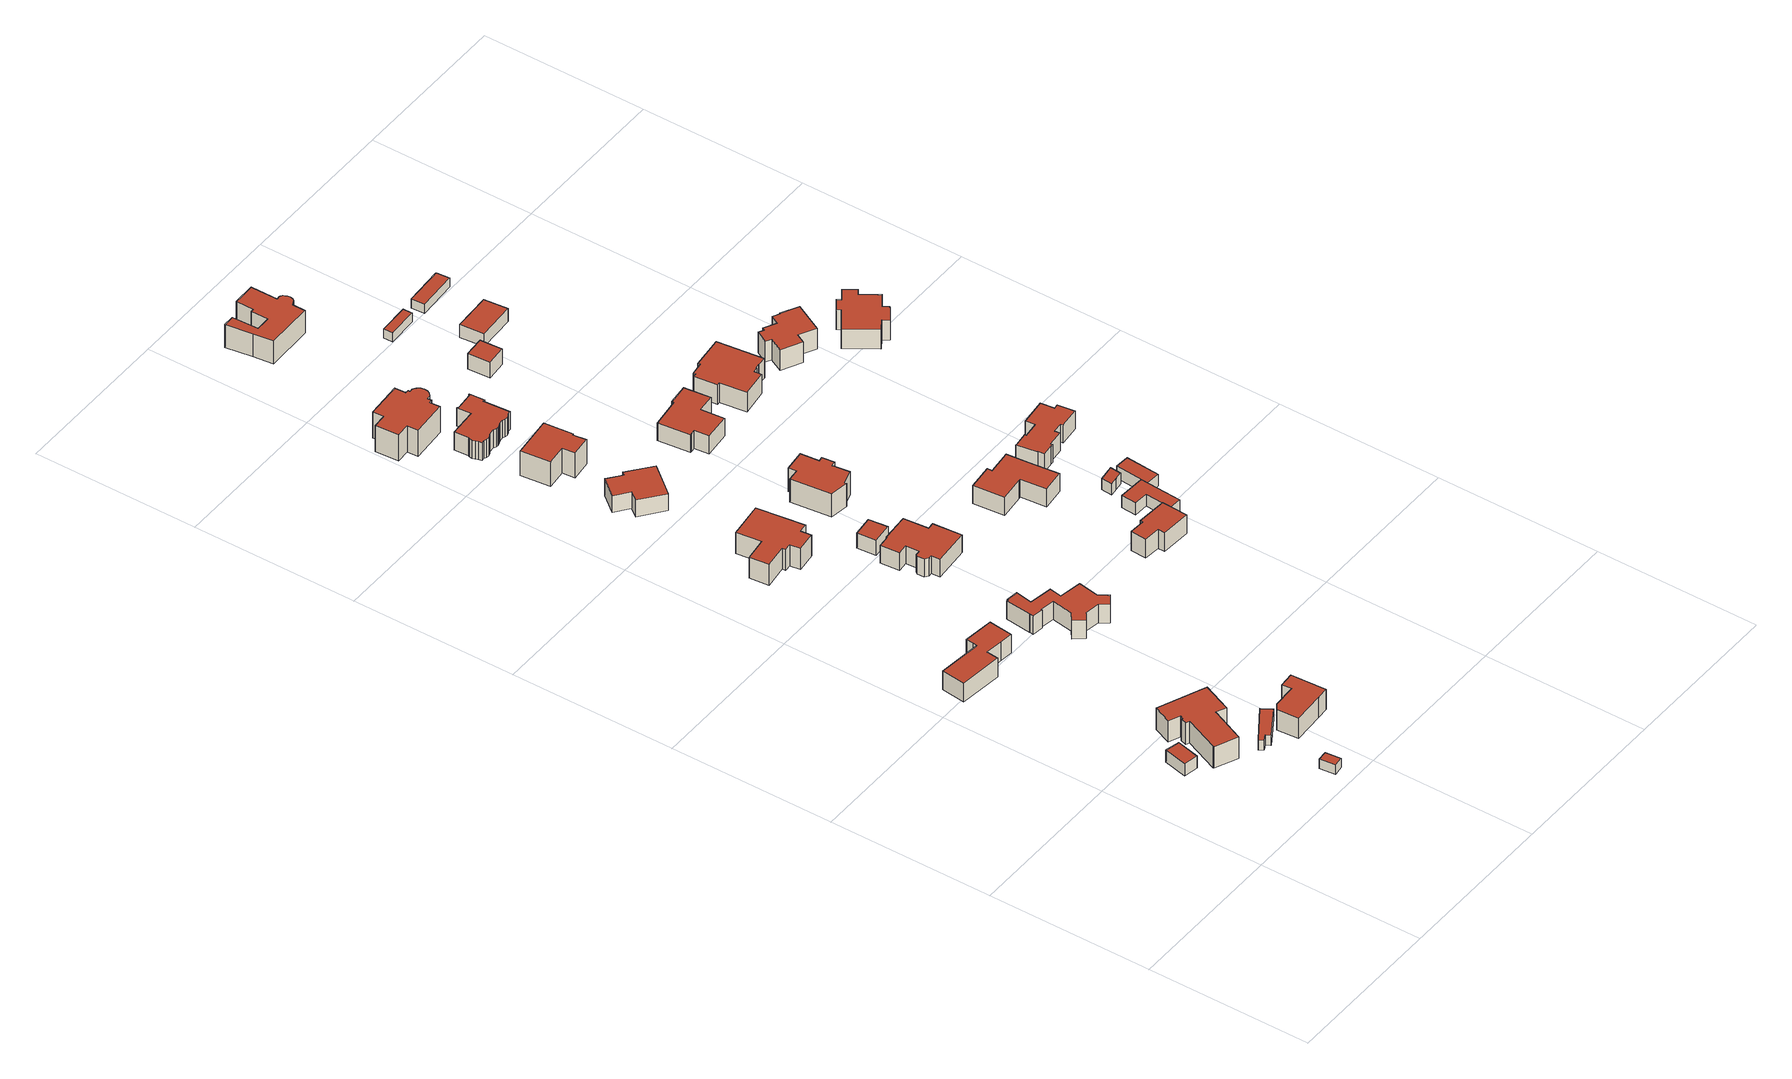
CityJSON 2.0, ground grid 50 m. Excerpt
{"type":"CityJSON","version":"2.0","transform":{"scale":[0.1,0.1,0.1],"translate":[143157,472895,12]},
"CityObjects":{
"building1":{"type":"Building","attributes":{"b3_dak_type":"slanted","b3_h_dak_50p":22.05,"b3_h_dak_70p":22.52,"b3_h_dak_max":23.27,"b3_h_dak_min":20.94,"b3_h_maaiveld":18.4,"b3_kas_warenhuis":false,"b3_mutatie_ahn3_ahn4":false,"b3_reconstructie_onvolledig":false,"b3_rmse_lod12":0.815,"b3_rmse_lod13":0.815,"b3_rmse_lod22":0.0227,"b3_val3dity_lod12":"[]","b3_val3dity_lod13":"[]","b3_val3dity_lod22":"[]","b3_volume_lod12":131.4,"b3_volume_lod13":131.4,"b3_volume_lod22":118.72,"geconstateerd":false,"oorspronkelijkbouwjaar":1920,"status":"Pand in gebruik"},"children":["building1-1"]},
"building1-1":{"type":"BuildingPart","parents":["building1"],"geometry":[{"type":"Solid","lod":"1.2","boundaries":[[[[0,1,2,3]],[[4,0,3,5]],[[5,3,2,6]],[[6,2,1,7]],[[7,1,0,4]],[[7,4,5,6]]]],"semantics":{"surfaces":[{"type":"GroundSurface"},{"type":"WallSurface","on_footprint_edge":true},{"type":"RoofSurface"}],"values":[[0,1,1,1,1,2]]}}]},
"building2":{"type":"Building","attributes":{"b3_dak_type":"slanted","b3_h_dak_50p":21.44,"b3_h_dak_70p":21.76,"b3_h_dak_max":22.54,"b3_h_dak_min":20.69,"b3_h_maaiveld":18.46,"b3_kas_warenhuis":false,"b3_mutatie_ahn3_ahn4":false,"b3_reconstructie_onvolledig":false,"b3_rmse_lod12":0.557,"b3_rmse_lod13":0.557,"b3_rmse_lod22":0.0468,"b3_val3dity_lod12":"[]","b3_val3dity_lod13":"[]","b3_val3dity_lod22":"[]","b3_volume_lod12":47.83,"b3_volume_lod13":47.83,"b3_volume_lod22":43.55,"geconstateerd":false,"oorspronkelijkbouwjaar":1954,"status":"Pand in gebruik"},"children":["building2-1"]},
"building2-1":{"type":"BuildingPart","parents":["building2"],"geometry":[{"type":"Solid","lod":"1.2","boundaries":[[[[8,9,10,11]],[[12,9,8,13]],[[14,10,9,12]],[[13,8,11,15]],[[15,11,10,14]],[[15,14,12,13]]]],"semantics":{"surfaces":[{"type":"GroundSurface"},{"type":"WallSurface","on_footprint_edge":true},{"type":"RoofSurface"}],"values":[[0,1,1,1,1,2]]}}]},
"building3":{"type":"Building","attributes":{"b3_dak_type":"slanted","b3_h_dak_50p":23.4,"b3_h_dak_70p":24.9,"b3_h_dak_max":27.29,"b3_h_dak_min":21.04,"b3_h_maaiveld":17.57,"b3_kas_warenhuis":false,"b3_mutatie_ahn3_ahn4":false,"b3_reconstructie_onvolledig":false,"b3_rmse_lod12":1.96,"b3_rmse_lod13":1.96,"b3_rmse_lod22":0.115,"b3_val3dity_lod12":"[]","b3_val3dity_lod13":"[]","b3_val3dity_lod22":"[]","b3_volume_lod12":1619.66,"b3_volume_lod13":1619.66,"b3_volume_lod22":1376.87,"geconstateerd":false,"oorspronkelijkbouwjaar":1920,"status":"Pand in gebruik"},"children":["building3-1"]},
"building3-1":{"type":"BuildingPart","parents":["building3"],"geometry":[{"type":"Solid","lod":"1.2","boundaries":[[[[16,17,18,19,20,21,22,23,24,25,26,27,28,29]],[[30,29,28,31]],[[31,28,27,32]],[[33,16,29,30]],[[32,27,26,34]],[[35,24,23,36]],[[34,26,25,37]],[[37,25,24,35]],[[38,20,19,39]],[[40,21,20,38]],[[36,23,22,41]],[[41,22,21,40]],[[39,19,18,42]],[[42,18,17,43]],[[43,17,16,33]],[[43,33,30,31,32,34,37,35,36,41,40,38,39,42]]]],"semantics":{"surfaces":[{"type":"GroundSurface"},{"type":"WallSurface","on_footprint_edge":true},{"type":"RoofSurface"}],"values":[[0,1,1,1,1,1,1,1,1,1,1,1,1,1,1,2]]}}]},
"building4":{"type":"Building","attributes":{"b3_dak_type":"slanted","b3_h_dak_50p":22.94,"b3_h_dak_70p":24.19,"b3_h_dak_max":27.18,"b3_h_dak_min":20.54,"b3_h_maaiveld":17.77,"b3_kas_warenhuis":false,"b3_mutatie_ahn3_ahn4":false,"b3_reconstructie_onvolledig":false,"b3_rmse_lod12":1.96,"b3_rmse_lod13":1.96,"b3_rmse_lod22":0.143,"b3_val3dity_lod12":"[]","b3_val3dity_lod13":"[]","b3_val3dity_lod22":"[]","b3_volume_lod12":1047.6,"b3_volume_lod13":1047.6,"b3_volume_lod22":879.57,"geconstateerd":false,"oorspronkelijkbouwjaar":1930,"status":"Pand in gebruik"},"children":["building4-1"]},
"building4-1":{"type":"BuildingPart","parents":["building4"],"geometry":[{"type":"Solid","lod":"1.2","boundaries":[[[[44,45,46,47,48,49,50,51,52,53]],[[54,50,49,55]],[[56,51,50,54]],[[55,49,48,57]],[[57,48,47,58]],[[59,52,51,56]],[[58,47,46,60]],[[60,46,45,61]],[[62,44,53,63]],[[63,53,52,59]],[[61,45,44,62]],[[61,62,63,59,56,54,55,57,58,60]]]],"semantics":{"surfaces":[{"type":"GroundSurface"},{"type":"WallSurface","on_footprint_edge":true},{"type":"RoofSurface"}],"values":[[0,1,1,1,1,1,1,1,1,1,1,2]]}}]},
"building5":{"type":"Building","attributes":{"b3_dak_type":"slanted","b3_h_dak_50p":20.81,"b3_h_dak_70p":21.58,"b3_h_dak_max":22.66,"b3_h_dak_min":20,"b3_h_maaiveld":18.1,"b3_kas_warenhuis":false,"b3_mutatie_ahn3_ahn4":false,"b3_reconstructie_onvolledig":false,"b3_rmse_lod12":0.913,"b3_rmse_lod13":0.913,"b3_rmse_lod22":0.0446,"b3_val3dity_lod12":"[]","b3_val3dity_lod13":"[]","b3_val3dity_lod22":"[]","b3_volume_lod12":129.9,"b3_volume_lod13":129.9,"b3_volume_lod22":109.59,"geconstateerd":false,"oorspronkelijkbouwjaar":1955,"status":"Pand in gebruik"},"children":["building5-1"]},
"building5-1":{"type":"BuildingPart","parents":["building5"],"geometry":[{"type":"Solid","lod":"1.2","boundaries":[[[[64,65,66,67,68,69]],[[70,67,66,71]],[[72,65,64,73]],[[71,66,65,72]],[[74,68,67,70]],[[73,64,69,75]],[[75,69,68,74]],[[75,74,70,71,72,73]]]],"semantics":{"surfaces":[{"type":"GroundSurface"},{"type":"WallSurface","on_footprint_edge":true},{"type":"RoofSurface"}],"values":[[0,1,1,1,1,1,1,2]]}}]},
"building6":{"type":"Building","attributes":{"b3_dak_type":"slanted","b3_h_dak_50p":23.81,"b3_h_dak_70p":24.56,"b3_h_dak_max":27.13,"b3_h_dak_min":20.89,"b3_h_maaiveld":17.65,"b3_kas_warenhuis":false,"b3_mutatie_ahn3_ahn4":false,"b3_reconstructie_onvolledig":false,"b3_rmse_lod12":1.81,"b3_rmse_lod13":1.81,"b3_rmse_lod22":0.14,"b3_val3dity_lod12":"[]","b3_val3dity_lod13":"[]","b3_val3dity_lod22":"[]","b3_volume_lod12":808.43,"b3_volume_lod13":808.43,"b3_volume_lod22":698.45,"geconstateerd":false,"oorspronkelijkbouwjaar":1955,"status":"Pand in gebruik"},"children":["building6-1"]},
"building6-1":{"type":"BuildingPart","parents":["building6"],"geometry":[{"type":"Solid","lod":"1.2","boundaries":[[[[76,77,78,79,80,81,82,83]],[[84,82,81,85]],[[86,83,82,84]],[[85,81,80,87]],[[87,80,79,88]],[[89,76,83,86]],[[88,79,78,90]],[[90,78,77,91]],[[91,77,76,89]],[[91,89,86,84,85,87,88,90]]]],"semantics":{"surfaces":[{"type":"GroundSurface"},{"type":"WallSurface","on_footprint_edge":true},{"type":"RoofSurface"}],"values":[[0,1,1,1,1,1,1,1,1,2]]}}]},
"building7":{"type":"Building","attributes":{"b3_dak_type":"slanted","b3_h_dak_50p":21.95,"b3_h_dak_70p":23.1,"b3_h_dak_max":26.57,"b3_h_dak_min":19.35,"b3_h_maaiveld":17.01,"b3_kas_warenhuis":false,"b3_mutatie_ahn3_ahn4":false,"b3_reconstructie_onvolledig":false,"b3_rmse_lod12":1.96,"b3_rmse_lod13":1.96,"b3_rmse_lod22":0.195,"b3_val3dity_lod12":"[]","b3_val3dity_lod13":"[]","b3_val3dity_lod22":"[]","b3_volume_lod12":1049.72,"b3_volume_lod13":1049.72,"b3_volume_lod22":899.86,"geconstateerd":false,"oorspronkelijkbouwjaar":1925,"status":"Pand in gebruik"},"children":["building7-1"]},
"building7-1":{"type":"BuildingPart","parents":["building7"],"geometry":[{"type":"Solid","lod":"1.2","boundaries":[[[[92,93,94,95,96,97,98,99,100,101,102,103,104,105,106,107,108,109,110,111,112,113]],[[114,110,109,115]],[[116,113,112,117]],[[117,112,111,118]],[[119,96,95,120]],[[121,105,104,122]],[[123,106,105,121]],[[118,111,110,114]],[[124,108,107,125]],[[115,109,108,124]],[[125,107,106,123]],[[126,99,98,127]],[[122,104,103,128]],[[129,102,101,130]],[[128,103,102,129]],[[130,101,100,131]],[[131,100,99,126]],[[132,97,96,119]],[[127,98,97,132]],[[133,93,92,134]],[[134,92,113,116]],[[135,94,93,133]],[[120,95,94,135]],[[120,135,133,134,116,117,118,114,115,124,125,123,121,122,128,129,130,131,126,127,132,119]]]],"semantics":{"surfaces":[{"type":"GroundSurface"},{"type":"WallSurface","on_footprint_edge":true},{"type":"RoofSurface"}],"values":[[0,1,1,1,1,1,1,1,1,1,1,1,1,1,1,1,1,1,1,1,1,1,1,2]]}}]},
"building8":{"type":"Building","attributes":{"b3_dak_type":"slanted","b3_h_dak_50p":20.22,"b3_h_dak_70p":21.23,"b3_h_dak_max":24.91,"b3_h_dak_min":17.18,"b3_h_maaiveld":14.19,"b3_kas_warenhuis":false,"b3_mutatie_ahn3_ahn4":false,"b3_reconstructie_onvolledig":false,"b3_rmse_lod12":1.84,"b3_rmse_lod13":1.61,"b3_rmse_lod22":0.191,"b3_val3dity_lod12":"[]","b3_val3dity_lod13":"[]","b3_val3dity_lod22":"[]","b3_volume_lod12":1565.06,"b3_volume_lod13":1516.17,"b3_volume_lod22":1349.52,"geconstateerd":false,"oorspronkelijkbouwjaar":1992,"status":"Pand in gebruik"},"children":["building8-1"]},
"building8-1":{"type":"BuildingPart","parents":["building8"],"geometry":[{"type":"Solid","lod":"1.2","boundaries":[[[[136,137,138,139,140,141,142,143,144,145,146,147]],[[148,137,136,149]],[[149,136,147,150]],[[150,147,146,151]],[[151,146,145,152]],[[153,138,137,148]],[[152,145,144,154]],[[154,144,143,155]],[[156,140,139,157]],[[158,141,140,156]],[[155,143,142,159]],[[159,142,141,158]],[[157,139,138,153]],[[157,153,148,149,150,151,152,154,155,159,158,156]]]],"semantics":{"surfaces":[{"type":"GroundSurface"},{"type":"WallSurface","on_footprint_edge":true},{"type":"RoofSurface"}],"values":[[0,1,1,1,1,1,1,1,1,1,1,1,1,2]]}}]},
"building9":{"type":"Building","attributes":{"b3_dak_type":"slanted","b3_h_dak_50p":19.72,"b3_h_dak_70p":20.35,"b3_h_dak_max":21.95,"b3_h_dak_min":15.04,"b3_h_maaiveld":14.57,"b3_kas_warenhuis":false,"b3_mutatie_ahn3_ahn4":false,"b3_reconstructie_onvolledig":false,"b3_rmse_lod12":1.58,"b3_rmse_lod13":1.58,"b3_rmse_lod22":0.247,"b3_val3dity_lod12":"[]","b3_val3dity_lod13":"[]","b3_val3dity_lod22":"[]","b3_volume_lod12":793.42,"b3_volume_lod13":793.42,"b3_volume_lod22":684.06,"geconstateerd":false,"oorspronkelijkbouwjaar":1993,"status":"Pand in gebruik"},"children":["building9-1"]},
"building9-1":{"type":"BuildingPart","parents":["building9"],"geometry":[{"type":"Solid","lod":"1.2","boundaries":[[[[160,161,162,163,164,165,166,167]],[[168,163,162,169]],[[170,164,163,168]],[[171,165,164,170]],[[172,166,165,171]],[[173,161,160,174]],[[169,162,161,173]],[[175,167,166,172]],[[174,160,167,175]],[[174,175,172,171,170,168,169,173]]]],"semantics":{"surfaces":[{"type":"GroundSurface"},{"type":"WallSurface","on_footprint_edge":true},{"type":"RoofSurface"}],"values":[[0,1,1,1,1,1,1,1,1,2]]}}]},
"building10":{"type":"Building","attributes":{"b3_dak_type":"slanted","b3_h_dak_50p":18.79,"b3_h_dak_70p":19.27,"b3_h_dak_max":21.47,"b3_h_dak_min":16.11,"b3_h_maaiveld":13.24,"b3_kas_warenhuis":false,"b3_mutatie_ahn3_ahn4":false,"b3_reconstructie_onvolledig":false,"b3_rmse_lod12":1.61,"b3_rmse_lod13":1.61,"b3_rmse_lod22":0.125,"b3_val3dity_lod12":"[]","b3_val3dity_lod13":"[]","b3_val3dity_lod22":"[303]","b3_volume_lod12":1145.98,"b3_volume_lod13":1145.98,"b3_volume_lod22":998.35,"geconstateerd":false,"oorspronkelijkbouwjaar":1991,"status":"Pand in gebruik"},"children":["building10-1"]},
"building10-1":{"type":"BuildingPart","parents":["building10"],"geometry":[{"type":"Solid","lod":"1.2","boundaries":[[[[176,177,178,179,180,181,182,183,184,185,186,187,188,189,190,191]],[[192,182,181,193]],[[194,183,182,192]],[[195,179,178,196]],[[197,180,179,195]],[[198,177,176,199]],[[196,178,177,198]],[[199,176,191,200]],[[193,181,180,197]],[[201,184,183,194]],[[202,190,189,203]],[[200,191,190,202]],[[204,188,187,205]],[[203,189,188,204]],[[205,187,186,206]],[[206,186,185,207]],[[207,185,184,201]],[[207,201,194,192,193,197,195,196,198,199,200,202,203,204,205,206]]]],"semantics":{"surfaces":[{"type":"GroundSurface"},{"type":"WallSurface","on_footprint_edge":true},{"type":"RoofSurface"}],"values":[[0,1,1,1,1,1,1,1,1,1,1,1,1,1,1,1,1,2]]}}]},
"building11":{"type":"Building","attributes":{"b3_dak_type":"slanted","b3_h_dak_50p":17.8,"b3_h_dak_70p":18.36,"b3_h_dak_max":19.33,"b3_h_dak_min":16,"b3_h_maaiveld":13.35,"b3_kas_warenhuis":false,"b3_mutatie_ahn3_ahn4":false,"b3_reconstructie_onvolledig":false,"b3_rmse_lod12":1.11,"b3_rmse_lod13":1.11,"b3_rmse_lod22":0.0229,"b3_val3dity_lod12":"[]","b3_val3dity_lod13":"[]","b3_val3dity_lod22":"[]","b3_volume_lod12":180.47,"b3_volume_lod13":180.47,"b3_volume_lod22":159.38,"geconstateerd":false,"oorspronkelijkbouwjaar":1992,"status":"Pand in gebruik"},"children":["building11-1"]},
"building11-1":{"type":"BuildingPart","parents":["building11"],"geometry":[{"type":"Solid","lod":"1.2","boundaries":[[[[208,209,210,211]],[[212,209,208,213]],[[214,210,209,212]],[[213,208,211,215]],[[215,211,210,214]],[[215,214,212,213]]]],"semantics":{"surfaces":[{"type":"GroundSurface"},{"type":"WallSurface","on_footprint_edge":true},{"type":"RoofSurface"}],"values":[[0,1,1,1,1,2]]}}]},
"building12":{"type":"Building","attributes":{"b3_dak_type":"slanted","b3_h_dak_50p":19.96,"b3_h_dak_70p":20.56,"b3_h_dak_max":22.08,"b3_h_dak_min":17.53,"b3_h_maaiveld":12.17,"b3_kas_warenhuis":false,"b3_mutatie_ahn3_ahn4":false,"b3_reconstructie_onvolledig":false,"b3_rmse_lod12":1.31,"b3_rmse_lod13":1.31,"b3_rmse_lod22":0.0561,"b3_val3dity_lod12":"[]","b3_val3dity_lod13":"[]","b3_val3dity_lod22":"[]","b3_volume_lod12":1146.56,"b3_volume_lod13":1146.56,"b3_volume_lod22":1057.6,"geconstateerd":false,"oorspronkelijkbouwjaar":1991,"status":"Pand in gebruik"},"children":["building12-1"]},
"building12-1":{"type":"BuildingPart","parents":["building12"],"geometry":[{"type":"Solid","lod":"1.2","boundaries":[[[[216,217,218,219,220,221,222,223]],[[224,221,220,225]],[[226,222,221,224]],[[225,220,219,227]],[[228,216,223,229]],[[229,223,222,226]],[[227,219,218,230]],[[230,218,217,231]],[[231,217,216,228]],[[231,228,229,226,224,225,227,230]]]],"semantics":{"surfaces":[{"type":"GroundSurface"},{"type":"WallSurface","on_footprint_edge":true},{"type":"RoofSurface"}],"values":[[0,1,1,1,1,1,1,1,1,2]]}}]},
"building13":{"type":"Building","attributes":{"b3_dak_type":"slanted","b3_h_dak_50p":20.45,"b3_h_dak_70p":21.26,"b3_h_dak_max":24.01,"b3_h_dak_min":17.4,"b3_h_maaiveld":12.5,"b3_kas_warenhuis":false,"b3_mutatie_ahn3_ahn4":false,"b3_reconstructie_onvolledig":false,"b3_rmse_lod12":1.69,"b3_rmse_lod13":1.53,"b3_rmse_lod22":0.0992,"b3_val3dity_lod12":"[]","b3_val3dity_lod13":"[]","b3_val3dity_lod22":"[]","b3_volume_lod12":1738.71,"b3_volume_lod13":1721.35,"b3_volume_lod22":1580.58,"geconstateerd":false,"oorspronkelijkbouwjaar":2006,"status":"Pand in gebruik"},"children":["building13-1"]},
"building13-1":{"type":"BuildingPart","parents":["building13"],"geometry":[{"type":"Solid","lod":"1.2","boundaries":[[[[232,233,234,235,236,237,238,239,240,241,242,243,244,245,246,247,248,249,250,251,252]],[[253,249,248,254]],[[255,250,249,253]],[[256,246,245,257]],[[254,248,247,258]],[[258,247,246,256]],[[259,243,242,260]],[[261,244,243,259]],[[257,245,244,261]],[[260,242,241,262]],[[262,241,240,263]],[[263,240,239,264]],[[265,238,237,266]],[[264,239,238,265]],[[266,237,236,267]],[[267,236,235,268]],[[268,235,234,269]],[[270,233,232,271]],[[269,234,233,270]],[[272,251,250,255]],[[273,252,251,272]],[[271,232,252,273]],[[271,273,272,255,253,254,258,256,257,261,259,260,262,263,264,265,266,267,268,269,270]]]],"semantics":{"surfaces":[{"type":"GroundSurface"},{"type":"WallSurface","on_footprint_edge":true},{"type":"RoofSurface"}],"values":[[0,1,1,1,1,1,1,1,1,1,1,1,1,1,1,1,1,1,1,1,1,1,2]]}}]},
"building14":{"type":"Building","attributes":{"b3_dak_type":"slanted","b3_h_dak_50p":20.1,"b3_h_dak_70p":20.75,"b3_h_dak_max":22.91,"b3_h_dak_min":17.67,"b3_h_maaiveld":14.7,"b3_kas_warenhuis":false,"b3_mutatie_ahn3_ahn4":false,"b3_reconstructie_onvolledig":false,"b3_rmse_lod12":1.25,"b3_rmse_lod13":1.25,"b3_rmse_lod22":0.117,"b3_val3dity_lod12":"[]","b3_val3dity_lod13":"[]","b3_val3dity_lod22":"[]","b3_volume_lod12":891.09,"b3_volume_lod13":891.09,"b3_volume_lod22":798.9,"geconstateerd":false,"oorspronkelijkbouwjaar":2000,"status":"Pand in gebruik"},"children":["building14-1"]},
"building14-1":{"type":"BuildingPart","parents":["building14"],"geometry":[{"type":"Solid","lod":"1.2","boundaries":[[[[274,275,276,277,278,279,280,281,282,283,284,285,286,287,288,289,290,291,292,293,294,295,296,297,298,299,300,301,302,303,304,305]],[[306,298,297,307]],[[307,297,296,308]],[[309,299,298,306]],[[310,294,293,311]],[[312,295,294,310]],[[313,281,280,314]],[[308,296,295,312]],[[311,293,292,315]],[[316,289,288,317]],[[317,288,287,318]],[[315,292,291,319]],[[319,291,290,320]],[[318,287,286,321]],[[320,290,289,316]],[[322,285,284,323]],[[321,286,285,322]],[[324,283,282,325]],[[323,284,283,324]],[[325,282,281,313]],[[314,280,279,326]],[[326,279,278,327]],[[327,278,277,328]],[[328,277,276,329]],[[330,275,274,331]],[[329,276,275,330]],[[332,302,301,333]],[[331,274,305,334]],[[335,304,303,336]],[[336,303,302,332]],[[334,305,304,335]],[[333,301,300,337]],[[337,300,299,309]],[[337,309,306,307,308,312,310,311,315,319,320,316,317,318,321,322,323,324,325,313,314,326,327,328,329,330,331,334,335,336,332,333]]]],"semantics":{"surfaces":[{"type":"GroundSurface"},{"type":"WallSurface","on_footprint_edge":true},{"type":"RoofSurface"}],"values":[[0,1,1,1,1,1,1,1,1,1,1,1,1,1,1,1,1,1,1,1,1,1,1,1,1,1,1,1,1,1,1,1,1,2]]}}]},
"building15":{"type":"Building","attributes":{"b3_dak_type":"slanted","b3_h_dak_50p":20.62,"b3_h_dak_70p":21.39,"b3_h_dak_max":22.67,"b3_h_dak_min":16.79,"b3_h_maaiveld":13.52,"b3_kas_warenhuis":false,"b3_mutatie_ahn3_ahn4":false,"b3_reconstructie_onvolledig":false,"b3_rmse_lod12":1.75,"b3_rmse_lod13":1.64,"b3_rmse_lod22":0.135,"b3_val3dity_lod12":"[]","b3_val3dity_lod13":"[]","b3_val3dity_lod22":"[]","b3_volume_lod12":1156.37,"b3_volume_lod13":1155.37,"b3_volume_lod22":1022.88,"geconstateerd":false,"oorspronkelijkbouwjaar":1992,"status":"Verbouwing pand"},"children":["building15-1"]},
"building15-1":{"type":"BuildingPart","parents":["building15"],"geometry":[{"type":"Solid","lod":"1.2","boundaries":[[[[338,339,340,341,342,343,344,345,346,347,348,349]],[[350,346,345,351]],[[351,345,344,352]],[[352,344,343,353]],[[354,347,346,350]],[[355,349,348,356]],[[356,348,347,354]],[[353,343,342,357]],[[357,342,341,358]],[[358,341,340,359]],[[359,340,339,360]],[[361,338,349,355]],[[360,339,338,361]],[[360,361,355,356,354,350,351,352,353,357,358,359]]]],"semantics":{"surfaces":[{"type":"GroundSurface"},{"type":"WallSurface","on_footprint_edge":true},{"type":"RoofSurface"}],"values":[[0,1,1,1,1,1,1,1,1,1,1,1,1,2]]}}]},
"building16":{"type":"Building","attributes":{"b3_dak_type":"slanted","b3_h_dak_50p":22.22,"b3_h_dak_70p":22.88,"b3_h_dak_max":25.46,"b3_h_dak_min":19.33,"b3_h_maaiveld":16.47,"b3_kas_warenhuis":false,"b3_mutatie_ahn3_ahn4":false,"b3_reconstructie_onvolledig":false,"b3_rmse_lod12":1.48,"b3_rmse_lod13":1.48,"b3_rmse_lod22":0.123,"b3_val3dity_lod12":"[]","b3_val3dity_lod13":"[]","b3_val3dity_lod22":"[]","b3_volume_lod12":619.77,"b3_volume_lod13":619.77,"b3_volume_lod22":547.42,"geconstateerd":false,"oorspronkelijkbouwjaar":1950,"status":"Pand in gebruik"},"children":["building16-1"]},
"building16-1":{"type":"BuildingPart","parents":["building16"],"geometry":[{"type":"Solid","lod":"1.2","boundaries":[[[[362,363,364,365,366,367,368,369]],[[370,365,364,371]],[[372,368,367,373]],[[374,369,368,372]],[[375,363,362,376]],[[371,364,363,375]],[[373,367,366,377]],[[377,366,365,370]],[[376,362,369,374]],[[376,374,372,373,377,370,371,375]]]],"semantics":{"surfaces":[{"type":"GroundSurface"},{"type":"WallSurface","on_footprint_edge":true},{"type":"RoofSurface"}],"values":[[0,1,1,1,1,1,1,1,1,2]]}}]},
"building17":{"type":"Building","attributes":{"b3_dak_type":"slanted","b3_h_dak_50p":19.25,"b3_h_dak_70p":19.83,"b3_h_dak_max":21.94,"b3_h_dak_min":16.37,"b3_h_maaiveld":13.62,"b3_kas_warenhuis":false,"b3_mutatie_ahn3_ahn4":false,"b3_reconstructie_onvolledig":false,"b3_rmse_lod12":1.51,"b3_rmse_lod13":1.51,"b3_rmse_lod22":0.0968,"b3_val3dity_lod12":"[]","b3_val3dity_lod13":"[]","b3_val3dity_lod22":"[]","b3_volume_lod12":1072.92,"b3_volume_lod13":1072.92,"b3_volume_lod22":955.29,"geconstateerd":false,"oorspronkelijkbouwjaar":1991,"status":"Pand in gebruik"},"children":["building17-1"]},
"building17-1":{"type":"BuildingPart","parents":["building17"],"geometry":[{"type":"Solid","lod":"1.2","boundaries":[[[[378,379,380,381,382,383,384,385,386,387,388,389,390]],[[391,385,384,392]],[[392,384,383,393]],[[394,386,385,391]],[[393,383,382,395]],[[396,387,386,394]],[[397,379,378,398]],[[399,380,379,397]],[[395,382,381,400]],[[398,378,390,401]],[[400,381,380,399]],[[401,390,389,402]],[[403,388,387,396]],[[402,389,388,403]],[[402,403,396,394,391,392,393,395,400,399,397,398,401]]]],"semantics":{"surfaces":[{"type":"GroundSurface"},{"type":"WallSurface","on_footprint_edge":true},{"type":"RoofSurface"}],"values":[[0,1,1,1,1,1,1,1,1,1,1,1,1,1,2]]}}]},
"building18":{"type":"Building","attributes":{"b3_dak_type":"slanted","b3_h_dak_50p":17.36,"b3_h_dak_70p":21.42,"b3_h_dak_max":24.92,"b3_h_dak_min":16.13,"b3_h_maaiveld":13.89,"b3_kas_warenhuis":false,"b3_mutatie_ahn3_ahn4":false,"b3_reconstructie_onvolledig":false,"b3_rmse_lod12":3.63,"b3_rmse_lod13":1.22,"b3_rmse_lod22":0.219,"b3_val3dity_lod12":"[]","b3_val3dity_lod13":"[]","b3_val3dity_lod22":"[]","b3_volume_lod12":1542.21,"b3_volume_lod13":1230.9,"b3_volume_lod22":1089.17,"geconstateerd":false,"oorspronkelijkbouwjaar":1935,"status":"Pand in gebruik"},"children":["building18-1"]},
"building18-1":{"type":"BuildingPart","parents":["building18"],"geometry":[{"type":"Solid","lod":"1.2","boundaries":[[[[404,405,406,407,408,409,410,411,412,413,414,415,416,417,418,419,420,421,422,423,424]],[[425,412,411,426]],[[427,414,413,428]],[[429,424,423,430]],[[430,423,422,431]],[[432,410,409,433]],[[426,411,410,432]],[[434,415,414,427]],[[428,413,412,425]],[[433,409,408,435]],[[436,405,404,437]],[[438,407,406,439]],[[439,406,405,436]],[[435,408,407,438]],[[440,418,417,441]],[[441,417,416,442]],[[437,404,424,429]],[[431,422,421,443]],[[443,421,420,444]],[[444,420,419,445]],[[445,419,418,440]],[[442,416,415,434]],[[442,434,427,428,425,426,432,433,435,438,439,436,437,429,430,431,443,444,445,440,441]]]],"semantics":{"surfaces":[{"type":"GroundSurface"},{"type":"WallSurface","on_footprint_edge":true},{"type":"RoofSurface"}],"values":[[0,1,1,1,1,1,1,1,1,1,1,1,1,1,1,1,1,1,1,1,1,1,2]]}}]},
"building19":{"type":"Building","attributes":{"b3_dak_type":"slanted","b3_h_dak_50p":18.42,"b3_h_dak_70p":19.1,"b3_h_dak_max":21.17,"b3_h_dak_min":15.77,"b3_h_maaiveld":13.02,"b3_kas_warenhuis":false,"b3_mutatie_ahn3_ahn4":false,"b3_reconstructie_onvolledig":false,"b3_rmse_lod12":1.33,"b3_rmse_lod13":1.33,"b3_rmse_lod22":0.142,"b3_val3dity_lod12":"[]","b3_val3dity_lod13":"[]","b3_val3dity_lod22":"[]","b3_volume_lod12":1106.28,"b3_volume_lod13":1106.28,"b3_volume_lod22":980.14,"geconstateerd":false,"oorspronkelijkbouwjaar":1991,"status":"Pand in gebruik"},"children":["building19-1"]},
"building19-1":{"type":"BuildingPart","parents":["building19"],"geometry":[{"type":"Solid","lod":"1.2","boundaries":[[[[446,447,448,449,450,451,452,453,454,455]],[[456,447,446,457]],[[457,446,455,458]],[[459,448,447,456]],[[458,455,454,460]],[[461,449,448,459]],[[460,454,453,462]],[[462,453,452,463]],[[463,452,451,464]],[[464,451,450,465]],[[465,450,449,461]],[[465,461,459,456,457,458,460,462,463,464]]]],"semantics":{"surfaces":[{"type":"GroundSurface"},{"type":"WallSurface","on_footprint_edge":true},{"type":"RoofSurface"}],"values":[[0,1,1,1,1,1,1,1,1,1,1,2]]}}]},
"building20":{"type":"Building","attributes":{"b3_dak_type":"slanted","b3_h_dak_50p":19.58,"b3_h_dak_70p":20.03,"b3_h_dak_max":20.74,"b3_h_dak_min":18.53,"b3_h_maaiveld":16.04,"b3_kas_warenhuis":false,"b3_mutatie_ahn3_ahn4":false,"b3_reconstructie_onvolledig":false,"b3_rmse_lod12":0.71,"b3_rmse_lod13":0.71,"b3_rmse_lod22":0.0703,"b3_val3dity_lod12":"[]","b3_val3dity_lod13":"[]","b3_val3dity_lod22":"[]","b3_volume_lod12":272.94,"b3_volume_lod13":272.94,"b3_volume_lod22":247.3,"geconstateerd":false,"oorspronkelijkbouwjaar":1950,"status":"Pand in gebruik"},"children":["building20-1"]},
"building20-1":{"type":"BuildingPart","parents":["building20"],"geometry":[{"type":"Solid","lod":"1.2","boundaries":[[[[466,467,468,469,470,471]],[[472,467,466,473]],[[473,466,471,474]],[[474,471,470,475]],[[475,470,469,476]],[[476,469,468,477]],[[477,468,467,472]],[[477,472,473,474,475,476]]]],"semantics":{"surfaces":[{"type":"GroundSurface"},{"type":"WallSurface","on_footprint_edge":true},{"type":"RoofSurface"}],"values":[[0,1,1,1,1,1,1,2]]}}]},
"building21":{"type":"Building","attributes":{"b3_dak_type":"slanted","b3_h_dak_50p":18.74,"b3_h_dak_70p":19.33,"b3_h_dak_max":20.35,"b3_h_dak_min":16.93,"b3_h_maaiveld":13.89,"b3_kas_warenhuis":false,"b3_mutatie_ahn3_ahn4":false,"b3_reconstructie_onvolledig":false,"b3_rmse_lod12":1.14,"b3_rmse_lod13":1.14,"b3_rmse_lod22":0.17,"b3_val3dity_lod12":"[]","b3_val3dity_lod13":"[]","b3_val3dity_lod22":"[]","b3_volume_lod12":221.77,"b3_volume_lod13":221.77,"b3_volume_lod22":201.9,"geconstateerd":false,"oorspronkelijkbouwjaar":2012,"status":"Pand in gebruik"},"children":["building21-1"]},
"building21-1":{"type":"BuildingPart","parents":["building21"],"geometry":[{"type":"Solid","lod":"1.2","boundaries":[[[[478,479,480,481]],[[482,480,479,483]],[[484,481,480,482]],[[485,478,481,484]],[[483,479,478,485]],[[483,485,484,482]]]],"semantics":{"surfaces":[{"type":"GroundSurface"},{"type":"WallSurface","on_footprint_edge":true},{"type":"RoofSurface"}],"values":[[0,1,1,1,1,2]]}}]},
"building22":{"type":"Building","attributes":{"b3_dak_type":"multiple horizontal","b3_h_dak_50p":18.08,"b3_h_dak_70p":18.1,"b3_h_dak_max":18.21,"b3_h_dak_min":17.98,"b3_h_maaiveld":14.38,"b3_kas_warenhuis":false,"b3_mutatie_ahn3_ahn4":false,"b3_reconstructie_onvolledig":false,"b3_rmse_lod12":0.049,"b3_rmse_lod13":0.049,"b3_rmse_lod22":0.0354,"b3_val3dity_lod12":"[]","b3_val3dity_lod13":"[]","b3_val3dity_lod22":"[]","b3_volume_lod12":58.67,"b3_volume_lod13":58.67,"b3_volume_lod22":58.34,"geconstateerd":false,"oorspronkelijkbouwjaar":1950,"status":"Pand in gebruik"},"children":["building22-1"]},
"building22-1":{"type":"BuildingPart","parents":["building22"],"geometry":[{"type":"Solid","lod":"1.2","boundaries":[[[[486,487,488,489,490]],[[491,488,487,492]],[[493,489,488,491]],[[494,486,490,495]],[[495,490,489,493]],[[492,487,486,494]],[[492,494,495,493,491]]]],"semantics":{"surfaces":[{"type":"GroundSurface"},{"type":"WallSurface","on_footprint_edge":true},{"type":"RoofSurface"}],"values":[[0,1,1,1,1,1,2]]}}]},
"building23":{"type":"Building","attributes":{"b3_dak_type":"slanted","b3_h_dak_50p":16.97,"b3_h_dak_70p":17.14,"b3_h_dak_max":17.45,"b3_h_dak_min":15.93,"b3_h_maaiveld":14.01,"b3_kas_warenhuis":false,"b3_mutatie_ahn3_ahn4":false,"b3_reconstructie_onvolledig":false,"b3_rmse_lod12":0.324,"b3_rmse_lod13":0.324,"b3_rmse_lod22":0.301,"b3_val3dity_lod12":"[]","b3_val3dity_lod13":"[]","b3_val3dity_lod22":"[]","b3_volume_lod12":80.15,"b3_volume_lod13":80.15,"b3_volume_lod22":78.92,"geconstateerd":false,"oorspronkelijkbouwjaar":1999,"status":"Pand in gebruik"},"children":["building23-1"]},
"building23-1":{"type":"BuildingPart","parents":["building23"],"geometry":[{"type":"Solid","lod":"1.2","boundaries":[[[[496,497,498,499,500]],[[501,497,496,502]],[[503,498,497,501]],[[504,499,498,503]],[[502,496,500,505]],[[505,500,499,504]],[[505,504,503,501,502]]]],"semantics":{"surfaces":[{"type":"GroundSurface"},{"type":"WallSurface","on_footprint_edge":true},{"type":"RoofSurface"}],"values":[[0,1,1,1,1,1,2]]}}]},
"building24":{"type":"Building","attributes":{"b3_dak_type":"slanted","b3_h_dak_50p":18.88,"b3_h_dak_70p":19.25,"b3_h_dak_max":19.79,"b3_h_dak_min":18.01,"b3_h_maaiveld":15.2,"b3_kas_warenhuis":false,"b3_mutatie_ahn3_ahn4":false,"b3_reconstructie_onvolledig":false,"b3_rmse_lod12":0.6,"b3_rmse_lod13":0.6,"b3_rmse_lod22":0.0295,"b3_val3dity_lod12":"[]","b3_val3dity_lod13":"[]","b3_val3dity_lod22":"[]","b3_volume_lod12":180.4,"b3_volume_lod13":180.4,"b3_volume_lod22":165.6,"geconstateerd":false,"oorspronkelijkbouwjaar":1925,"status":"Pand in gebruik"},"children":["building24-1"]},
"building24-1":{"type":"BuildingPart","parents":["building24"],"geometry":[{"type":"Solid","lod":"1.2","boundaries":[[[[506,507,508,509]],[[510,508,507,511]],[[512,509,508,510]],[[513,506,509,512]],[[511,507,506,513]],[[511,513,512,510]]]],"semantics":{"surfaces":[{"type":"GroundSurface"},{"type":"WallSurface","on_footprint_edge":true},{"type":"RoofSurface"}],"values":[[0,1,1,1,1,2]]}}]},
"building25":{"type":"Building","attributes":{"b3_dak_type":"slanted","b3_h_dak_50p":19.2,"b3_h_dak_70p":19.78,"b3_h_dak_max":22.38,"b3_h_dak_min":16.31,"b3_h_maaiveld":13.2,"b3_kas_warenhuis":false,"b3_mutatie_ahn3_ahn4":false,"b3_reconstructie_onvolledig":false,"b3_rmse_lod12":1.56,"b3_rmse_lod13":1.56,"b3_rmse_lod22":0.0812,"b3_val3dity_lod12":"[]","b3_val3dity_lod13":"[]","b3_val3dity_lod22":"[]","b3_volume_lod12":1440.21,"b3_volume_lod13":1440.21,"b3_volume_lod22":1242.95,"geconstateerd":false,"oorspronkelijkbouwjaar":1991,"status":"Pand in gebruik"},"children":["building25-1"]},
"building25-1":{"type":"BuildingPart","parents":["building25"],"geometry":[{"type":"Solid","lod":"1.2","boundaries":[[[[514,515,516,517,518,519,520,521,522,523,524,525,526,527,528,529]],[[530,517,516,531]],[[532,520,519,533]],[[534,521,520,532]],[[533,519,518,535]],[[535,518,517,530]],[[536,522,521,534]],[[537,515,514,538]],[[531,516,515,537]],[[538,514,529,539]],[[539,529,528,540]],[[540,528,527,541]],[[542,523,522,536]],[[541,527,526,543]],[[543,526,525,544]],[[545,524,523,542]],[[544,525,524,545]],[[544,545,542,536,534,532,533,535,530,531,537,538,539,540,541,543]]]],"semantics":{"surfaces":[{"type":"GroundSurface"},{"type":"WallSurface","on_footprint_edge":true},{"type":"RoofSurface"}],"values":[[0,1,1,1,1,1,1,1,1,1,1,1,1,1,1,1,1,2]]}}]},
"building26":{"type":"Building","attributes":{"b3_dak_type":"slanted","b3_h_dak_50p":17.66,"b3_h_dak_70p":18.24,"b3_h_dak_max":19.12,"b3_h_dak_min":15.91,"b3_h_maaiveld":13.78,"b3_kas_warenhuis":false,"b3_mutatie_ahn3_ahn4":false,"b3_reconstructie_onvolledig":false,"b3_rmse_lod12":1.06,"b3_rmse_lod13":1.06,"b3_rmse_lod22":0.0424,"b3_val3dity_lod12":"[]","b3_val3dity_lod13":"[]","b3_val3dity_lod22":"[]","b3_volume_lod12":375.07,"b3_volume_lod13":375.07,"b3_volume_lod22":319.27,"geconstateerd":false,"oorspronkelijkbouwjaar":2012,"status":"Pand in gebruik"},"children":["building26-1"]},
"building26-1":{"type":"BuildingPart","parents":["building26"],"geometry":[{"type":"Solid","lod":"1.2","boundaries":[[[[546,547,548,549]],[[550,548,547,551]],[[552,549,548,550]],[[553,546,549,552]],[[551,547,546,553]],[[551,553,552,550]]]],"semantics":{"surfaces":[{"type":"GroundSurface"},{"type":"WallSurface","on_footprint_edge":true},{"type":"RoofSurface"}],"values":[[0,1,1,1,1,2]]}}]},
"building27":{"type":"Building","attributes":{"b3_dak_type":"slanted","b3_h_dak_50p":18.91,"b3_h_dak_70p":19.14,"b3_h_dak_max":21.86,"b3_h_dak_min":15.97,"b3_h_maaiveld":13.02,"b3_kas_warenhuis":false,"b3_mutatie_ahn3_ahn4":false,"b3_reconstructie_onvolledig":false,"b3_rmse_lod12":1.2,"b3_rmse_lod13":1.2,"b3_rmse_lod22":0.189,"b3_val3dity_lod12":"[]","b3_val3dity_lod13":"[]","b3_val3dity_lod22":"[]","b3_volume_lod12":919.33,"b3_volume_lod13":919.33,"b3_volume_lod22":860.03,"geconstateerd":false,"oorspronkelijkbouwjaar":1994,"status":"Pand in gebruik"},"children":["building27-1"]},
"building27-1":{"type":"BuildingPart","parents":["building27"],"geometry":[{"type":"Solid","lod":"1.2","boundaries":[[[[554,555,556,557,558,559,560,561,562,563,564,565,566,567,568,569,570,571,572,573]],[[574,561,560,575]],[[576,562,561,574]],[[577,571,570,578]],[[579,572,571,577]],[[580,573,572,579]],[[578,570,569,581]],[[581,569,568,582]],[[583,558,557,584]],[[585,559,558,583]],[[586,567,566,587]],[[582,568,567,586]],[[587,566,565,588]],[[589,564,563,590]],[[588,565,564,589]],[[590,563,562,576]],[[575,560,559,585]],[[591,554,573,580]],[[592,556,555,593]],[[584,557,556,592]],[[593,555,554,591]],[[593,591,580,579,577,578,581,582,586,587,588,589,590,576,574,575,585,583,584,592]]]],"semantics":{"surfaces":[{"type":"GroundSurface"},{"type":"WallSurface","on_footprint_edge":true},{"type":"RoofSurface"}],"values":[[0,1,1,1,1,1,1,1,1,1,1,1,1,1,1,1,1,1,1,1,1,2]]}}]},
"building28":{"type":"Building","attributes":{"b3_dak_type":"slanted","b3_h_dak_50p":16.47,"b3_h_dak_70p":16.63,"b3_h_dak_max":16.92,"b3_h_dak_min":15.86,"b3_h_maaiveld":13.53,"b3_kas_warenhuis":false,"b3_mutatie_ahn3_ahn4":false,"b3_reconstructie_onvolledig":false,"b3_rmse_lod12":0.286,"b3_rmse_lod13":0.286,"b3_rmse_lod22":0.0271,"b3_val3dity_lod12":"[]","b3_val3dity_lod13":"[]","b3_val3dity_lod22":"[]","b3_volume_lod12":153.09,"b3_volume_lod13":153.09,"b3_volume_lod22":145.71,"geconstateerd":false,"oorspronkelijkbouwjaar":1999,"status":"Pand in gebruik"},"children":["building28-1"]},
"building28-1":{"type":"BuildingPart","parents":["building28"],"geometry":[{"type":"Solid","lod":"1.2","boundaries":[[[[594,595,596,597,598,599]],[[600,596,595,601]],[[602,598,597,603]],[[603,597,596,600]],[[604,599,598,602]],[[605,594,599,604]],[[601,595,594,605]],[[601,605,604,602,603,600]]]],"semantics":{"surfaces":[{"type":"GroundSurface"},{"type":"WallSurface","on_footprint_edge":true},{"type":"RoofSurface"}],"values":[[0,1,1,1,1,1,1,2]]}}]},
"building29":{"type":"Building","attributes":{"b3_dak_type":"slanted","b3_h_dak_50p":19.33,"b3_h_dak_70p":20.51,"b3_h_dak_max":22.74,"b3_h_dak_min":14.95,"b3_h_maaiveld":13.41,"b3_kas_warenhuis":false,"b3_mutatie_ahn3_ahn4":false,"b3_reconstructie_onvolledig":false,"b3_rmse_lod12":2.17,"b3_rmse_lod13":2.17,"b3_rmse_lod22":0.0883,"b3_val3dity_lod12":"[]","b3_val3dity_lod13":"[]","b3_val3dity_lod22":"[]","b3_volume_lod12":943.58,"b3_volume_lod13":943.58,"b3_volume_lod22":791.52,"geconstateerd":false,"oorspronkelijkbouwjaar":1991,"status":"Pand in gebruik"},"children":["building29-1"]},
"building29-1":{"type":"BuildingPart","parents":["building29"],"geometry":[{"type":"Solid","lod":"1.2","boundaries":[[[[606,607,608,609,610,611,612,613,614,615,616,617,618,619]],[[620,617,616,621]],[[622,614,613,623]],[[624,615,614,622]],[[623,613,612,625]],[[625,612,611,626]],[[627,609,608,628]],[[626,611,610,629]],[[629,610,609,627]],[[621,616,615,624]],[[630,607,606,631]],[[628,608,607,630]],[[632,619,618,633]],[[633,618,617,620]],[[631,606,619,632]],[[631,632,633,620,621,624,622,623,625,626,629,627,628,630]]]],"semantics":{"surfaces":[{"type":"GroundSurface"},{"type":"WallSurface","on_footprint_edge":true},{"type":"RoofSurface"}],"values":[[0,1,1,1,1,1,1,1,1,1,1,1,1,1,1,2]]}}]},
"building30":{"type":"Building","attributes":{"b3_dak_type":"slanted","b3_h_dak_50p":19.12,"b3_h_dak_70p":20.27,"b3_h_dak_max":22.03,"b3_h_dak_min":16.19,"b3_h_maaiveld":13.47,"b3_kas_warenhuis":false,"b3_mutatie_ahn3_ahn4":false,"b3_reconstructie_onvolledig":false,"b3_rmse_lod12":2,"b3_rmse_lod13":2,"b3_rmse_lod22":0.0377,"b3_val3dity_lod12":"[]","b3_val3dity_lod13":"[]","b3_val3dity_lod22":"[]","b3_volume_lod12":1123.86,"b3_volume_lod13":1123.86,"b3_volume_lod22":930.74,"geconstateerd":false,"oorspronkelijkbouwjaar":1994,"status":"Pand in gebruik"},"children":["building30-1"]},
"building30-1":{"type":"BuildingPart","parents":["building30"],"geometry":[{"type":"Solid","lod":"1.2","boundaries":[[[[634,635,636,637,638,639,640,641,642,643,644,645,646,647,648,649]],[[650,643,642,651]],[[652,644,643,650]],[[653,641,640,654]],[[651,642,641,653]],[[655,638,637,656]],[[654,640,639,657]],[[657,639,638,655]],[[656,637,636,658]],[[659,635,634,660]],[[658,636,635,659]],[[660,634,649,661]],[[662,645,644,652]],[[663,646,645,662]],[[664,647,646,663]],[[665,648,647,664]],[[661,649,648,665]],[[661,665,664,663,662,652,650,651,653,654,657,655,656,658,659,660]]]],"semantics":{"surfaces":[{"type":"GroundSurface"},{"type":"WallSurface","on_footprint_edge":true},{"type":"RoofSurface"}],"values":[[0,1,1,1,1,1,1,1,1,1,1,1,1,1,1,1,1,2]]}}]}
},
"vertices":[
[158,312,64],[115,321,64],[131,391,64],[175,381,64],[158,312,105],[175,381,105],[131,391,105],[115,321,105],
[367,57,65],[372,10,65],[342,6,65],[337,54,65],[372,10,97],[367,57,97],[342,6,97],[337,54,97],
[259,252,56],[191,281,56],[192,283,56],[190,284,56],[235,390,56],[224,395,56],[231,413,56],[235,411,56],[240,422,56],[206,436,56],[229,491,56],[371,431,56],[334,343,56],[304,356,56],[304,356,129],[334,343,129],[371,431,129],[259,252,129],[229,491,129],[240,422,129],[235,411,129],[206,436,129],[235,390,129],[190,284,129],[224,395,129],[231,413,129],[192,283,129],[191,281,129],
[29,955,58],[38,1027,58],[169,1012,58],[171,1026,58],[173,1048,58],[264,1038,58],[256,965,58],[217,970,58],[164,976,58],[160,940,58],[256,965,122],[264,1038,122],[217,970,122],[173,1048,122],[171,1026,122],[164,976,122],[169,1012,122],[38,1027,122],[29,955,122],[160,940,122],
[335,223,61],[318,213,61],[310,227,61],[412,294,61],[431,264,61],[343,209,61],[412,294,95],[310,227,95],[318,213,95],[335,223,95],[431,264,95],[343,209,95],
[409,170,57],[405,236,57],[423,248,57],[494,252,57],[492,281,57],[537,284,57],[543,178,57],[507,175,57],[543,178,126],[537,284,126],[507,175,126],[492,281,126],[494,252,126],[409,170,126],[423,248,126],[405,236,126],
[356,967,50],[358,979,50],[357,979,50],[366,1057,50],[370,1056,50],[371,1059,50],[407,1054,50],[398,1004,50],[468,992,50],[462,955,50],[529,943,50],[519,881,50],[537,853,50],[507,831,50],[489,856,50],[445,863,50],[421,846,50],[399,876,50],[423,894,50],[433,958,50],[390,965,50],[390,962,50],[423,894,112],[399,876,112],[390,962,112],[390,965,112],[433,958,112],[370,1056,112],[366,1057,112],[507,831,112],[537,853,112],[489,856,112],[421,846,112],[445,863,112],[398,1004,112],[407,1054,112],[519,881,112],[529,943,112],[462,955,112],[468,992,112],[371,1059,112],[358,979,112],[356,967,112],[357,979,112],
[200,1793,22],[309,1807,22],[328,1662,22],[301,1659,22],[305,1628,22],[245,1620,22],[240,1651,22],[220,1649,22],[219,1659,22],[148,1650,22],[141,1709,22],[210,1718,22],[309,1807,93],[200,1793,93],[210,1718,93],[141,1709,93],[148,1650,93],[328,1662,93],[219,1659,93],[220,1649,93],[305,1628,93],[301,1659,93],[245,1620,93],[240,1651,93],
[186,2109,26],[144,2142,26],[188,2196,26],[229,2164,26],[236,2173,26],[305,2117,26],[234,2028,26],[165,2083,26],[229,2164,83],[188,2196,83],[236,2173,83],[305,2117,83],[234,2028,83],[144,2142,83],[186,2109,83],[165,2083,83],
[398,1416,12],[393,1474,12],[429,1478,12],[429,1480,12],[513,1487,12],[520,1411,12],[540,1413,12],[548,1326,12],[437,1316,12],[435,1343,12],[425,1342,12],[414,1351,12],[412,1371,12],[418,1378,12],[432,1379,12],[429,1419,12],[540,1413,72],[520,1411,72],[548,1326,72],[429,1480,72],[429,1478,72],[513,1487,72],[393,1474,72],[398,1416,72],[429,1419,72],[437,1316,72],[432,1379,72],[418,1378,72],[412,1371,72],[414,1351,72],[425,1342,72],[435,1343,72],
[466,1563,13],[472,1505,13],[411,1499,13],[405,1556,13],[472,1505,64],[466,1563,64],[411,1499,64],[405,1556,64],
[148,2434,2],[273,2448,2],[282,2361,2],[278,2360,2],[283,2320,2],[223,2313,2],[219,2352,2],[158,2345,2],[223,2313,86],[283,2320,86],[219,2352,86],[278,2360,86],[148,2434,86],[158,2345,86],[282,2361,86],[273,2448,86],
[165,2697,5],[56,2690,5],[54,2723,5],[13,2720,5],[8,2791,5],[50,2794,5],[48,2827,5],[157,2834,5],[159,2801,5],[169,2801,5],[169,2795,5],[180,2796,5],[189,2789,5],[196,2780,5],[198,2770,5],[197,2760,5],[192,2750,5],[183,2742,5],[172,2741,5],[173,2730,5],[163,2729,5],[183,2742,93],[192,2750,93],[172,2741,93],[198,2770,93],[196,2780,93],[197,2760,93],[180,2796,93],[169,2795,93],[189,2789,93],[169,2801,93],[159,2801,93],[157,2834,93],[48,2827,93],[50,2794,93],[8,2791,93],[13,2720,93],[54,2723,93],[56,2690,93],[165,2697,93],[173,2730,93],[163,2729,93],
[251,2622,27],[257,2542,27],[248,2541,27],[241,2537,27],[233,2535,27],[225,2536,27],[218,2539,27],[204,2538,27],[197,2534,27],[189,2532,27],[181,2533,27],[174,2536,27],[155,2534,27],[149,2530,27],[141,2528,27],[133,2529,27],[125,2532,27],[116,2531,27],[115,2542,27],[111,2549,27],[109,2557,27],[110,2565,27],[113,2572,27],[110,2614,27],[194,2620,27],[190,2663,27],[193,2663,27],[194,2660,27],[251,2665,27],[251,2668,27],[254,2668,27],[257,2622,27],[194,2620,88],[110,2614,88],[113,2572,88],[190,2663,88],[109,2557,88],[111,2549,88],[110,2565,88],[204,2538,88],[218,2539,88],[115,2542,88],[133,2529,88],[141,2528,88],[149,2530,88],[116,2531,88],[125,2532,88],[155,2534,88],[174,2536,88],[181,2533,88],[189,2532,88],[197,2534,88],[225,2536,88],[233,2535,88],[241,2537,88],[248,2541,88],[257,2542,88],[251,2622,88],[251,2665,88],[194,2660,88],[257,2622,88],[254,2668,88],[251,2668,88],[193,2663,88],
[521,1670,15],[465,1677,15],[451,1799,15],[486,1803,15],[483,1827,15],[547,1834,15],[553,1778,15],[567,1780,15],[571,1743,15],[557,1740,15],[563,1689,15],[520,1675,15],[571,1743,94],[567,1780,94],[553,1778,94],[547,1834,94],[557,1740,94],[520,1675,94],[563,1689,94],[483,1827,94],[486,1803,94],[451,1799,94],[465,1677,94],[521,1670,94],
[910,874,45],[820,880,45],[821,901,45],[771,905,45],[774,954,45],[822,951,45],[823,959,45],[914,953,45],[771,905,109],[821,901,109],[823,959,109],[822,951,109],[914,953,109],[820,880,109],[910,874,109],[774,954,109],
[539,2226,16],[539,2232,16],[601,2239,16],[611,2160,16],[557,2154,16],[564,2084,16],[485,2076,16],[480,2121,16],[467,2119,16],[461,2118,16],[450,2215,16],[453,2213,16],[452,2215,16],[480,2121,77],[485,2076,77],[564,2084,77],[467,2119,77],[557,2154,77],[461,2118,77],[539,2232,77],[539,2226,77],[601,2239,77],[611,2160,77],[452,2215,77],[453,2213,77],[450,2215,77],
[265,3280,19],[276,3281,19],[279,3280,19],[284,3277,19],[290,3266,19],[291,3258,19],[289,3249,19],[284,3241,19],[276,3237,19],[269,3235,19],[269,3195,19],[125,3192,19],[117,3253,19],[105,3332,19],[140,3333,19],[143,3254,19],[187,3255,19],[187,3307,19],[195,3307,19],[196,3360,19],[264,3361,19],[276,3237,96],[284,3241,96],[269,3195,96],[269,3235,96],[264,3361,96],[196,3360,96],[195,3307,96],[289,3249,96],[291,3258,96],[125,3192,96],[290,3266,96],[276,3281,96],[265,3280,96],[284,3277,96],[279,3280,96],[140,3333,96],[105,3332,96],[117,3253,96],[187,3307,96],[187,3255,96],[143,3254,96],
[821,1252,10],[812,1330,10],[807,1329,10],[732,1321,10],[722,1415,10],[798,1423,10],[799,1408,10],[872,1416,10],[879,1350,10],[889,1260,10],[812,1330,71],[821,1252,71],[889,1260,71],[807,1329,71],[879,1350,71],[732,1321,71],[872,1416,71],[799,1408,71],[798,1423,71],[722,1415,71],
[902,1074,40],[983,1069,40],[975,942,40],[937,944,40],[942,1025,40],[899,1027,40],[983,1069,80],[902,1074,80],[899,1027,80],[942,1025,80],[937,944,80],[975,942,80],
[456,2777,19],[461,2710,19],[400,2705,19],[395,2773,19],[400,2705,72],[461,2710,72],[395,2773,72],[456,2777,72],
[945,1166,24],[993,1173,24],[990,1139,24],[966,1136,24],[942,1133,24],[990,1139,61],[993,1173,61],[966,1136,61],[945,1166,61],[942,1133,61],
[370,2991,20],[369,3019,20],[461,3022,20],[462,2999,20],[462,2995,20],[369,3019,51],[370,2991,51],[461,3022,51],[462,2999,51],[462,2995,51],
[988,1053,32],[996,1156,32],[1039,1153,32],[1032,1050,32],[1039,1153,72],[996,1156,72],[1032,1050,72],[988,1053,72],
[668,2174,12],[659,2173,12],[651,2243,12],[661,2244,12],[660,2251,12],[700,2256,12],[699,2263,12],[796,2274,12],[813,2134,12],[786,2131,12],[785,2133,12],[771,2131,12],[770,2129,12],[756,2127,12],[759,2104,12],[678,2094,12],[661,2244,78],[651,2243,78],[699,2263,78],[700,2256,78],[796,2274,78],[660,2251,78],[813,2134,78],[659,2173,78],[668,2174,78],[678,2094,78],[759,2104,78],[756,2127,78],[786,2131,78],[770,2129,78],[771,2131,78],[785,2133,78],
[485,2862,18],[601,2868,18],[608,2796,18],[492,2789,18],[608,2796,62],[601,2868,62],[492,2789,62],[485,2862,62],
[927,1356,10],[926,1355,10],[916,1416,10],[919,1416,10],[963,1421,10],[963,1416,10],[1009,1421,10],[1006,1450,10],[1086,1459,10],[1091,1418,10],[1105,1420,10],[1112,1368,10],[1049,1361,10],[1048,1369,10],[1018,1366,10],[1020,1350,10],[971,1345,10],[972,1340,10],[965,1339,10],[929,1335,10],[1006,1450,71],[1009,1421,71],[1086,1459,71],[972,1340,71],[971,1345,71],[965,1339,71],[929,1335,71],[1020,1350,71],[1018,1366,71],[963,1421,71],[919,1416,71],[963,1416,71],[1048,1369,71],[1049,1361,71],[1112,1368,71],[1105,1420,71],[1091,1418,71],[927,1356,71],[916,1416,71],[926,1355,71],
[631,3037,15],[634,2998,15],[512,2991,15],[510,3032,15],[629,3038,15],[630,3037,15],[512,2991,46],[634,2998,46],[629,3038,46],[510,3032,46],[630,3037,46],[631,3037,46],
[879,2158,14],[863,2167,14],[882,2203,14],[898,2195,14],[902,2203,14],[940,2183,14],[954,2209,14],[975,2198,14],[975,2200,14],[1026,2174,14],[982,2088,14],[932,2114,14],[918,2086,14],[858,2116,14],[932,2114,84],[982,2088,84],[975,2200,84],[975,2198,84],[1026,2174,84],[954,2209,84],[940,2183,84],[898,2195,84],[882,2203,84],[902,2203,84],[863,2167,84],[879,2158,84],[858,2116,84],[918,2086,84],
[1105,1972,15],[1075,1951,15],[1017,2037,15],[1078,2079,15],[1071,2090,15],[1104,2113,15],[1112,2102,15],[1145,2125,15],[1169,2090,15],[1153,2079,15],[1188,2028,15],[1150,2002,15],[1161,1986,15],[1158,1984,15],[1159,1982,15],[1118,1953,15],[1153,2079,82],[1169,2090,82],[1188,2028,82],[1145,2125,82],[1112,2102,82],[1071,2090,82],[1078,2079,82],[1104,2113,82],[1017,2037,82],[1075,1951,82],[1105,1972,82],[1118,1953,82],[1150,2002,82],[1161,1986,82],[1158,1984,82],[1159,1982,82]
]}
